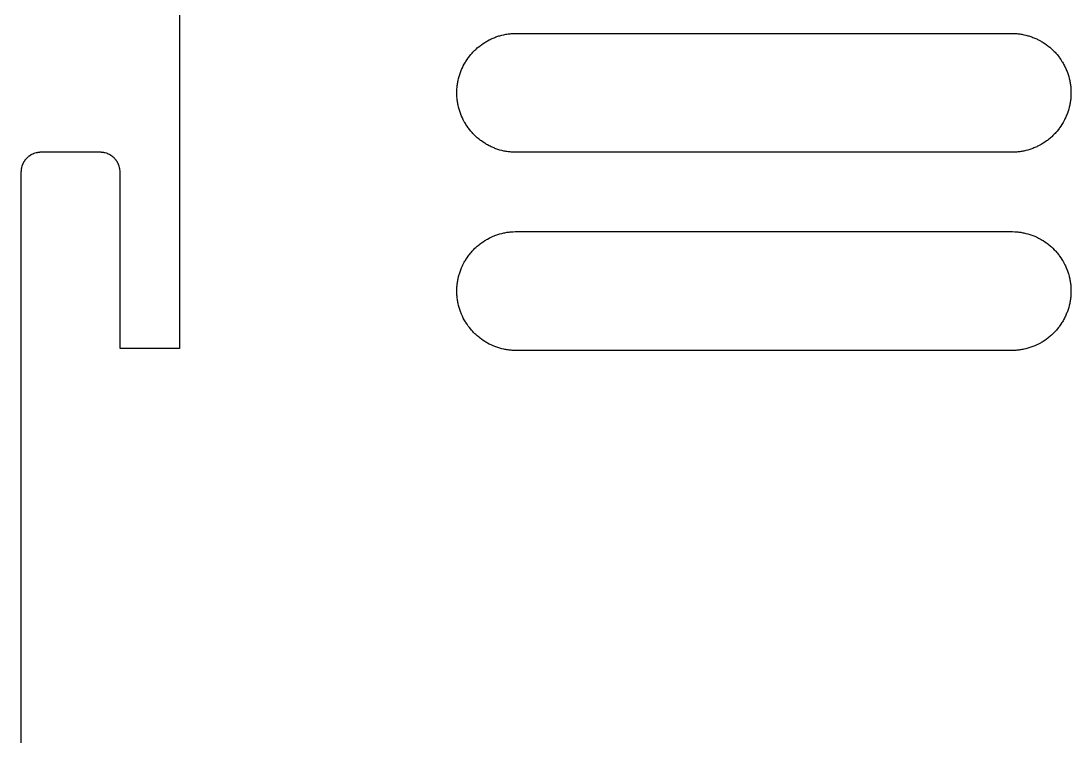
# Model space of a CAD drawing. Header units: metres. Extents: x 0 to 195, y 0 to 250.
# Drawn here: x 0 to 53, y 187.5 to 223.6 of the extents above; entities that cross this region are included whole.
import ezdxf

# ---------------------------------------------------------------- set-up
doc = ezdxf.new("R2010")
doc.units = ezdxf.units.M

msp = doc.modelspace()

# ---------------------------------------------------------------- linework, layer by layer
for p, q in [((8, 226.9), (8, 207.1)), ((23.5, 222.598), (23.5459, 222.624)), ((23.5459, 222.624), (23.6377, 222.673)), ((23.6377, 222.673), (23.6846, 222.696)), ((23.6846, 222.696), (23.7324, 222.719)), ((23.7324, 222.719), (23.8281, 222.762)), ((23.8281, 222.762), (23.876, 222.781)), ((23.876, 222.781), (23.9248, 222.801)), ((23.9248, 222.801), (23.9736, 222.819)), ((23.9736, 222.819), (24.0234, 222.837)), ((24.0234, 222.837), (24.0732, 222.854)), ((24.0732, 222.854), (24.123, 222.869)), ((24.123, 222.869), (24.1729, 222.884)), ((24.1729, 222.884), (24.2744, 222.911)), ((24.2744, 222.911), (24.376, 222.935)), ((24.376, 222.935), (24.4277, 222.945)), ((24.4277, 222.945), (24.4795, 222.954)), ((24.4795, 222.954), (24.5303, 222.963)), ((24.5303, 222.963), (24.582, 222.971)), ((24.582, 222.971), (24.6348, 222.978)), ((24.6348, 222.978), (24.6865, 222.983)), ((24.6865, 222.983), (24.7383, 222.988)), ((24.7383, 222.988), (24.791, 222.993)), ((24.791, 222.993), (24.8428, 222.996)), ((24.8428, 222.996), (24.9473, 223)), ((24.9473, 223), (50.0527, 223)), ((50.0527, 223), (50.1572, 222.996)), ((50.1572, 222.996), (50.209, 222.993)), ((50.209, 222.993), (50.2617, 222.988)), ((50.2617, 222.988), (50.3135, 222.983)), ((50.3135, 222.983), (50.3652, 222.978)), ((50.3652, 222.978), (50.418, 222.971)), ((50.418, 222.971), (50.4697, 222.963)), ((50.4697, 222.963), (50.5205, 222.954)), ((50.5205, 222.954), (50.5723, 222.945)), ((50.5723, 222.945), (50.624, 222.935)), ((50.624, 222.935), (50.7256, 222.911)), ((50.7256, 222.911), (50.8271, 222.884)), ((50.8271, 222.884), (50.877, 222.869)), ((50.877, 222.869), (50.9268, 222.854)), ((50.9268, 222.854), (50.9766, 222.837)), ((50.9766, 222.837), (51.0264, 222.819)), ((51.0264, 222.819), (51.0752, 222.801)), ((51.0752, 222.801), (51.124, 222.781)), ((51.124, 222.781), (51.1719, 222.762)), ((51.1719, 222.762), (51.2676, 222.719)), ((51.2676, 222.719), (51.3154, 222.696)), ((51.3154, 222.696), (51.3623, 222.673)), ((51.3623, 222.673), (51.4541, 222.624)), ((51.4541, 222.624), (51.5, 222.598)), ((22.8057, 222.046), (22.8418, 222.084)), ((22.8418, 222.084), (22.916, 222.158)), ((22.916, 222.158), (22.9541, 222.194)), ((22.9541, 222.194), (22.9922, 222.229)), ((22.9922, 222.229), (23.0322, 222.264)), ((23.0322, 222.264), (23.0713, 222.298)), ((23.0713, 222.298), (23.1533, 222.364)), ((23.1533, 222.364), (23.1943, 222.396)), ((23.1943, 222.396), (23.2363, 222.427)), ((23.2363, 222.427), (23.3223, 222.487)), ((23.3223, 222.487), (23.4102, 222.544)), ((23.4102, 222.544), (23.4551, 222.571)), ((23.4551, 222.571), (23.5, 222.598)), ((51.5, 222.598), (51.5449, 222.571)), ((51.5449, 222.571), (51.5898, 222.544)), ((51.5898, 222.544), (51.6777, 222.487)), ((51.6777, 222.487), (51.7637, 222.427)), ((51.7637, 222.427), (51.8057, 222.396)), ((51.8057, 222.396), (51.8467, 222.364)), ((51.8467, 222.364), (51.9287, 222.298)), ((51.9287, 222.298), (51.9678, 222.264)), ((51.9678, 222.264), (52.0078, 222.229)), ((52.0078, 222.229), (52.0459, 222.194)), ((52.0459, 222.194), (52.084, 222.158)), ((52.084, 222.158), (52.1582, 222.084)), ((52.1582, 222.084), (52.1943, 222.046)), ((22.4023, 221.5), (22.4287, 221.545)), ((22.4287, 221.545), (22.4561, 221.59)), ((22.4561, 221.59), (22.5127, 221.678)), ((22.5127, 221.678), (22.5732, 221.764)), ((22.5732, 221.764), (22.6045, 221.806)), ((22.6045, 221.806), (22.6357, 221.847)), ((22.6357, 221.847), (22.7021, 221.929)), ((22.7021, 221.929), (22.7363, 221.968)), ((22.7363, 221.968), (22.7705, 222.008)), ((22.7705, 222.008), (22.8057, 222.046)), ((52.1943, 222.046), (52.2295, 222.008)), ((52.2295, 222.008), (52.2637, 221.968)), ((52.2637, 221.968), (52.2979, 221.929)), ((52.2979, 221.929), (52.3643, 221.847)), ((52.3643, 221.847), (52.3955, 221.806)), ((52.3955, 221.806), (52.4268, 221.764)), ((52.4268, 221.764), (52.4873, 221.678)), ((52.4873, 221.678), (52.5439, 221.59)), ((52.5439, 221.59), (52.5713, 221.545)), ((52.5713, 221.545), (52.5977, 221.5)), ((22.1631, 220.977), (22.1807, 221.026)), ((22.1807, 221.026), (22.1992, 221.075)), ((22.1992, 221.075), (22.2188, 221.124)), ((22.2188, 221.124), (22.2383, 221.172)), ((22.2383, 221.172), (22.2812, 221.268)), ((22.2812, 221.268), (22.3037, 221.315)), ((22.3037, 221.315), (22.3271, 221.362)), ((22.3271, 221.362), (22.376, 221.454)), ((22.376, 221.454), (22.4023, 221.5)), ((52.5977, 221.5), (52.624, 221.454)), ((52.624, 221.454), (52.6729, 221.362)), ((52.6729, 221.362), (52.6963, 221.315)), ((52.6963, 221.315), (52.7188, 221.268)), ((52.7188, 221.268), (52.7617, 221.172)), ((52.7617, 221.172), (52.7812, 221.124)), ((52.7812, 221.124), (52.8008, 221.075)), ((52.8008, 221.075), (52.8193, 221.026)), ((52.8193, 221.026), (52.8369, 220.977)), ((22.0371, 220.47), (22.0459, 220.521)), ((22.0459, 220.521), (22.0547, 220.572)), ((22.0547, 220.572), (22.0654, 220.624)), ((22.0654, 220.624), (22.0889, 220.726)), ((22.0889, 220.726), (22.1162, 220.827)), ((22.1162, 220.827), (22.1309, 220.877)), ((22.1309, 220.877), (22.1465, 220.927)), ((22.1465, 220.927), (22.1631, 220.977)), ((52.8369, 220.977), (52.8535, 220.927)), ((52.8535, 220.927), (52.8691, 220.877)), ((52.8691, 220.877), (52.8838, 220.827)), ((52.8838, 220.827), (52.9111, 220.726)), ((52.9111, 220.726), (52.9346, 220.624)), ((52.9346, 220.624), (52.9453, 220.572)), ((52.9453, 220.572), (52.9541, 220.521)), ((52.9541, 220.521), (52.9629, 220.47)), ((22, 220.053), (22.0039, 220.157)), ((22, 219.947), (22, 220.053)), ((22.0039, 220.157), (22.0068, 220.209)), ((22.0068, 220.209), (22.0117, 220.262)), ((22.0117, 220.262), (22.0166, 220.313)), ((22.0166, 220.313), (22.0225, 220.365)), ((22.0225, 220.365), (22.0293, 220.418)), ((22.0293, 220.418), (22.0371, 220.47)), ((52.9629, 220.47), (52.9707, 220.418)), ((52.9707, 220.418), (52.9775, 220.365)), ((52.9775, 220.365), (52.9834, 220.313)), ((52.9834, 220.313), (52.9883, 220.262)), ((52.9883, 220.262), (52.9932, 220.209)), ((52.9932, 220.209), (52.9961, 220.157)), ((52.9961, 220.157), (53, 220.053)), ((53, 220.053), (53, 219.947)), ((22.0039, 219.843), (22, 219.947)), ((22.0068, 219.791), (22.0039, 219.843)), ((22.0117, 219.738), (22.0068, 219.791)), ((22.0166, 219.687), (22.0117, 219.738)), ((22.0225, 219.635), (22.0166, 219.687)), ((22.0293, 219.582), (22.0225, 219.635)), ((22.0371, 219.53), (22.0293, 219.582)), ((22.0459, 219.479), (22.0371, 219.53)), ((22.0547, 219.428), (22.0459, 219.479)), ((22.0654, 219.376), (22.0547, 219.428)), ((52.9453, 219.428), (52.9346, 219.376)), ((52.9541, 219.479), (52.9453, 219.428)), ((52.9629, 219.53), (52.9541, 219.479)), ((52.9707, 219.582), (52.9629, 219.53)), ((52.9775, 219.635), (52.9707, 219.582)), ((52.9834, 219.687), (52.9775, 219.635)), ((52.9883, 219.738), (52.9834, 219.687)), ((52.9932, 219.791), (52.9883, 219.738)), ((52.9961, 219.843), (52.9932, 219.791)), ((53, 219.947), (52.9961, 219.843)), ((22.0889, 219.274), (22.0654, 219.376)), ((22.1162, 219.173), (22.0889, 219.274)), ((22.1309, 219.123), (22.1162, 219.173)), ((22.1465, 219.073), (22.1309, 219.123)), ((22.1631, 219.023), (22.1465, 219.073)), ((22.1807, 218.974), (22.1631, 219.023)), ((22.1992, 218.925), (22.1807, 218.974)), ((22.2188, 218.876), (22.1992, 218.925)), ((52.8008, 218.925), (52.7812, 218.876)), ((52.8193, 218.974), (52.8008, 218.925)), ((52.8369, 219.023), (52.8193, 218.974)), ((52.8535, 219.073), (52.8369, 219.023)), ((52.8691, 219.123), (52.8535, 219.073)), ((52.8838, 219.173), (52.8691, 219.123)), ((52.9111, 219.274), (52.8838, 219.173)), ((52.9346, 219.376), (52.9111, 219.274)), ((22.2383, 218.828), (22.2188, 218.876)), ((22.2812, 218.732), (22.2383, 218.828)), ((22.3037, 218.685), (22.2812, 218.732)), ((22.3271, 218.638), (22.3037, 218.685)), ((22.376, 218.546), (22.3271, 218.638)), ((22.4023, 218.5), (22.376, 218.546)), ((22.4287, 218.455), (22.4023, 218.5)), ((22.4561, 218.41), (22.4287, 218.455)), ((22.5127, 218.322), (22.4561, 218.41)), ((52.5439, 218.41), (52.4873, 218.322)), ((52.5713, 218.455), (52.5439, 218.41)), ((52.5977, 218.5), (52.5713, 218.455)), ((52.624, 218.546), (52.5977, 218.5)), ((52.6729, 218.638), (52.624, 218.546)), ((52.6963, 218.685), (52.6729, 218.638)), ((52.7188, 218.732), (52.6963, 218.685)), ((52.7617, 218.828), (52.7188, 218.732)), ((52.7812, 218.876), (52.7617, 218.828)), ((22.5732, 218.236), (22.5127, 218.322)), ((22.6045, 218.194), (22.5732, 218.236)), ((22.6357, 218.153), (22.6045, 218.194)), ((22.7021, 218.071), (22.6357, 218.153)), ((22.7363, 218.032), (22.7021, 218.071)), ((22.7705, 217.992), (22.7363, 218.032)), ((22.8057, 217.954), (22.7705, 217.992)), ((22.8418, 217.916), (22.8057, 217.954)), ((22.916, 217.842), (22.8418, 217.916)), ((22.9541, 217.806), (22.916, 217.842)), ((52.084, 217.842), (52.0459, 217.806)), ((52.1582, 217.916), (52.084, 217.842)), ((52.1943, 217.954), (52.1582, 217.916)), ((52.2295, 217.992), (52.1943, 217.954)), ((52.2637, 218.032), (52.2295, 217.992)), ((52.2979, 218.071), (52.2637, 218.032)), ((52.3643, 218.153), (52.2979, 218.071)), ((52.3955, 218.194), (52.3643, 218.153)), ((52.4268, 218.236), (52.3955, 218.194)), ((52.4873, 218.322), (52.4268, 218.236)), ((22.9922, 217.771), (22.9541, 217.806)), ((23.0322, 217.736), (22.9922, 217.771)), ((23.0713, 217.702), (23.0322, 217.736)), ((23.1533, 217.636), (23.0713, 217.702)), ((23.1943, 217.604), (23.1533, 217.636)), ((23.2363, 217.573), (23.1943, 217.604)), ((23.3223, 217.513), (23.2363, 217.573)), ((23.4102, 217.456), (23.3223, 217.513)), ((23.4551, 217.429), (23.4102, 217.456)), ((23.5, 217.402), (23.4551, 217.429)), ((23.5459, 217.376), (23.5, 217.402)), ((23.6377, 217.327), (23.5459, 217.376)), ((23.6846, 217.304), (23.6377, 217.327)), ((23.7324, 217.281), (23.6846, 217.304)), ((51.3154, 217.304), (51.2676, 217.281)), ((51.3623, 217.327), (51.3154, 217.304)), ((51.4541, 217.376), (51.3623, 217.327)), ((51.5, 217.402), (51.4541, 217.376)), ((51.5449, 217.429), (51.5, 217.402)), ((51.5898, 217.456), (51.5449, 217.429)), ((51.6777, 217.513), (51.5898, 217.456)), ((51.7637, 217.573), (51.6777, 217.513)), ((51.8057, 217.604), (51.7637, 217.573)), ((51.8467, 217.636), (51.8057, 217.604)), ((51.9287, 217.702), (51.8467, 217.636)), ((51.9678, 217.736), (51.9287, 217.702)), ((52.0078, 217.771), (51.9678, 217.736)), ((52.0459, 217.806), (52.0078, 217.771)), ((0.37109, 216.777), (0.35742, 216.766)), ((0.39844, 216.799), (0.37109, 216.777)), ((0.41211, 216.809), (0.39844, 216.799)), ((0.42676, 216.819), (0.41211, 216.809)), ((0.44043, 216.829), (0.42676, 216.819)), ((0.45508, 216.839), (0.44043, 216.829)), ((0.46973, 216.848), (0.45508, 216.839)), ((0.48535, 216.857), (0.46973, 216.848)), ((0.5, 216.866), (0.48535, 216.857)), ((0.51562, 216.875), (0.5, 216.866)), ((0.53027, 216.883), (0.51562, 216.875)), ((0.57715, 216.906), (0.53027, 216.883)), ((0.59375, 216.913), (0.57715, 216.906)), ((0.60938, 216.921), (0.59375, 216.913)), ((0.625, 216.927), (0.60938, 216.921)), ((0.6416, 216.934), (0.625, 216.927)), ((0.69141, 216.951), (0.6416, 216.934)), ((0.75781, 216.971), (0.69141, 216.951)), ((0.77539, 216.975), (0.75781, 216.971)), ((0.79199, 216.979), (0.77539, 216.975)), ((0.80957, 216.981), (0.79199, 216.979)), ((0.82617, 216.984), (0.80957, 216.981)), ((0.84375, 216.987), (0.82617, 216.984)), ((0.86035, 216.99), (0.84375, 216.987)), ((0.93066, 216.998), (0.86035, 216.99)), ((0.94727, 216.999), (0.93066, 216.998)), ((0.96484, 216.999), (0.94727, 216.999)), ((0.98242, 217), (0.96484, 216.999)), ((4.01758, 217), (0.98242, 217)), ((4.03516, 216.999), (4.01758, 217)), ((4.05273, 216.999), (4.03516, 216.999)), ((4.06934, 216.998), (4.05273, 216.999)), ((4.13965, 216.99), (4.06934, 216.998)), ((4.15625, 216.987), (4.13965, 216.99)), ((4.17383, 216.984), (4.15625, 216.987)), ((4.19043, 216.981), (4.17383, 216.984)), ((4.20801, 216.979), (4.19043, 216.981)), ((4.22461, 216.975), (4.20801, 216.979)), ((4.24219, 216.971), (4.22461, 216.975)), ((4.30859, 216.951), (4.24219, 216.971)), ((4.3584, 216.934), (4.30859, 216.951)), ((4.375, 216.927), (4.3584, 216.934)), ((4.39062, 216.921), (4.375, 216.927)), ((4.40625, 216.913), (4.39062, 216.921)), ((4.42285, 216.906), (4.40625, 216.913)), ((4.46973, 216.883), (4.42285, 216.906)), ((4.48438, 216.875), (4.46973, 216.883)), ((4.5, 216.866), (4.48438, 216.875)), ((4.51465, 216.857), (4.5, 216.866)), ((4.53027, 216.848), (4.51465, 216.857)), ((4.54492, 216.839), (4.53027, 216.848)), ((4.55957, 216.829), (4.54492, 216.839)), ((4.57324, 216.819), (4.55957, 216.829)), ((4.58789, 216.809), (4.57324, 216.819)), ((4.60156, 216.799), (4.58789, 216.809)), ((4.62891, 216.777), (4.60156, 216.799)), ((4.64258, 216.766), (4.62891, 216.777)), ((23.8281, 217.238), (23.7324, 217.281)), ((23.876, 217.219), (23.8281, 217.238)), ((23.9248, 217.199), (23.876, 217.219)), ((23.9736, 217.181), (23.9248, 217.199)), ((24.0234, 217.163), (23.9736, 217.181)), ((24.0732, 217.146), (24.0234, 217.163)), ((24.123, 217.131), (24.0732, 217.146)), ((24.1729, 217.116), (24.123, 217.131)), ((24.2744, 217.089), (24.1729, 217.116)), ((24.376, 217.065), (24.2744, 217.089)), ((24.4277, 217.055), (24.376, 217.065)), ((24.4795, 217.046), (24.4277, 217.055)), ((24.5303, 217.037), (24.4795, 217.046)), ((24.582, 217.029), (24.5303, 217.037)), ((24.6348, 217.022), (24.582, 217.029)), ((24.6865, 217.017), (24.6348, 217.022)), ((24.7383, 217.012), (24.6865, 217.017)), ((24.791, 217.007), (24.7383, 217.012)), ((24.8428, 217.004), (24.791, 217.007)), ((24.9473, 217), (24.8428, 217.004)), ((50.0527, 217), (24.9473, 217)), ((50.1572, 217.004), (50.0527, 217)), ((50.209, 217.007), (50.1572, 217.004)), ((50.2617, 217.012), (50.209, 217.007)), ((50.3135, 217.017), (50.2617, 217.012)), ((50.3652, 217.022), (50.3135, 217.017)), ((50.418, 217.029), (50.3652, 217.022)), ((50.4697, 217.037), (50.418, 217.029)), ((50.5205, 217.046), (50.4697, 217.037)), ((50.5723, 217.055), (50.5205, 217.046)), ((50.624, 217.065), (50.5723, 217.055)), ((50.7256, 217.089), (50.624, 217.065)), ((50.8271, 217.116), (50.7256, 217.089)), ((50.877, 217.131), (50.8271, 217.116)), ((50.9268, 217.146), (50.877, 217.131)), ((50.9766, 217.163), (50.9268, 217.146)), ((51.0264, 217.181), (50.9766, 217.163)), ((51.0752, 217.199), (51.0264, 217.181)), ((51.124, 217.219), (51.0752, 217.199)), ((51.1719, 217.238), (51.124, 217.219)), ((51.2676, 217.281), (51.1719, 217.238)), ((0.0293, 216.242), (0.02539, 216.225)), ((0.04883, 216.309), (0.0293, 216.242)), ((0.06641, 216.358), (0.04883, 216.309)), ((0.07324, 216.375), (0.06641, 216.358)), ((0.0791, 216.391), (0.07324, 216.375)), ((0.08691, 216.406), (0.0791, 216.391)), ((0.09375, 216.423), (0.08691, 216.406)), ((0.11719, 216.47), (0.09375, 216.423)), ((0.125, 216.484), (0.11719, 216.47)), ((0.13379, 216.5), (0.125, 216.484)), ((0.14258, 216.515), (0.13379, 216.5)), ((0.15234, 216.53), (0.14258, 216.515)), ((0.16113, 216.545), (0.15234, 216.53)), ((0.1709, 216.56), (0.16113, 216.545)), ((0.18066, 216.573), (0.1709, 216.56)), ((0.19141, 216.588), (0.18066, 216.573)), ((0.20117, 216.602), (0.19141, 216.588)), ((0.22266, 216.629), (0.20117, 216.602)), ((0.23438, 216.643), (0.22266, 216.629)), ((0.24512, 216.656), (0.23438, 216.643)), ((0.28027, 216.694), (0.24512, 216.656)), ((0.30566, 216.72), (0.28027, 216.694)), ((0.34375, 216.755), (0.30566, 216.72)), ((0.35742, 216.766), (0.34375, 216.755)), ((4.65625, 216.755), (4.64258, 216.766)), ((4.69434, 216.72), (4.65625, 216.755)), ((4.71973, 216.694), (4.69434, 216.72)), ((4.75488, 216.656), (4.71973, 216.694)), ((4.76562, 216.643), (4.75488, 216.656)), ((4.77734, 216.629), (4.76562, 216.643)), ((4.79883, 216.602), (4.77734, 216.629)), ((4.80859, 216.588), (4.79883, 216.602)), ((4.81934, 216.573), (4.80859, 216.588)), ((4.8291, 216.56), (4.81934, 216.573)), ((4.83887, 216.545), (4.8291, 216.56)), ((4.84766, 216.53), (4.83887, 216.545)), ((4.85742, 216.515), (4.84766, 216.53)), ((4.86621, 216.5), (4.85742, 216.515)), ((4.875, 216.484), (4.86621, 216.5)), ((4.88281, 216.47), (4.875, 216.484)), ((4.90625, 216.423), (4.88281, 216.47)), ((4.91309, 216.406), (4.90625, 216.423)), ((4.9209, 216.391), (4.91309, 216.406)), ((4.92676, 216.375), (4.9209, 216.391)), ((4.93359, 216.358), (4.92676, 216.375)), ((4.95117, 216.309), (4.93359, 216.358)), ((4.9707, 216.242), (4.95117, 216.309)), ((4.97461, 216.225), (4.9707, 216.242)), ((0.00098, 216.035), (0, 216.018)), ((0, 216.018), (0, 31.9824)), ((0.00195, 216.069), (0.00098, 216.053)), ((0.00098, 216.053), (0.00098, 216.035)), ((0.00977, 216.14), (0.00195, 216.069)), ((0.0127, 216.156), (0.00977, 216.14)), ((0.01562, 216.174), (0.0127, 216.156)), ((0.01855, 216.19), (0.01562, 216.174)), ((0.02148, 216.208), (0.01855, 216.19)), ((0.02539, 216.225), (0.02148, 216.208)), ((4.97852, 216.208), (4.97461, 216.225)), ((4.98145, 216.19), (4.97852, 216.208)), ((4.98438, 216.174), (4.98145, 216.19)), ((4.9873, 216.156), (4.98438, 216.174)), ((4.99023, 216.14), (4.9873, 216.156)), ((4.99805, 216.069), (4.99023, 216.14)), ((4.99902, 216.053), (4.99805, 216.069)), ((4.99902, 216.035), (4.99902, 216.053)), ((5, 216.018), (4.99902, 216.035)), ((5, 207.1), (5, 216.018)), ((23.3223, 212.487), (23.4102, 212.544)), ((23.4102, 212.544), (23.4551, 212.571)), ((23.4551, 212.571), (23.5, 212.598)), ((23.5, 212.598), (23.5459, 212.624)), ((23.5459, 212.624), (23.6377, 212.673)), ((23.6377, 212.673), (23.6846, 212.696)), ((23.6846, 212.696), (23.7324, 212.719)), ((23.7324, 212.719), (23.8281, 212.762)), ((23.8281, 212.762), (23.876, 212.781)), ((23.876, 212.781), (23.9248, 212.801)), ((23.9248, 212.801), (23.9736, 212.819)), ((23.9736, 212.819), (24.0234, 212.837)), ((24.0234, 212.837), (24.0732, 212.854)), ((24.0732, 212.854), (24.123, 212.869)), ((24.123, 212.869), (24.1729, 212.884)), ((24.1729, 212.884), (24.2744, 212.911)), ((24.2744, 212.911), (24.376, 212.935)), ((24.376, 212.935), (24.4277, 212.945)), ((24.4277, 212.945), (24.4795, 212.954)), ((24.4795, 212.954), (24.5303, 212.963)), ((24.5303, 212.963), (24.582, 212.971)), ((24.582, 212.971), (24.6348, 212.978)), ((24.6348, 212.978), (24.6865, 212.983)), ((24.6865, 212.983), (24.7383, 212.988)), ((24.7383, 212.988), (24.791, 212.993)), ((24.791, 212.993), (24.8428, 212.996)), ((24.8428, 212.996), (24.9473, 213)), ((24.9473, 213), (50.0527, 213)), ((50.0527, 213), (50.1572, 212.996)), ((50.1572, 212.996), (50.209, 212.993)), ((50.209, 212.993), (50.2617, 212.988)), ((50.2617, 212.988), (50.3135, 212.983)), ((50.3135, 212.983), (50.3652, 212.978)), ((50.3652, 212.978), (50.418, 212.971)), ((50.418, 212.971), (50.4697, 212.963)), ((50.4697, 212.963), (50.5205, 212.954)), ((50.5205, 212.954), (50.5723, 212.945)), ((50.5723, 212.945), (50.624, 212.935)), ((50.624, 212.935), (50.7256, 212.911)), ((50.7256, 212.911), (50.8271, 212.884)), ((50.8271, 212.884), (50.877, 212.869)), ((50.877, 212.869), (50.9268, 212.854)), ((50.9268, 212.854), (50.9766, 212.837)), ((50.9766, 212.837), (51.0264, 212.819)), ((51.0264, 212.819), (51.0752, 212.801)), ((51.0752, 212.801), (51.124, 212.781)), ((51.124, 212.781), (51.1719, 212.762)), ((51.1719, 212.762), (51.2676, 212.719)), ((51.2676, 212.719), (51.3154, 212.696)), ((51.3154, 212.696), (51.3623, 212.673)), ((51.3623, 212.673), (51.4541, 212.624)), ((51.4541, 212.624), (51.5, 212.598)), ((51.5, 212.598), (51.5449, 212.571)), ((51.5449, 212.571), (51.5898, 212.544)), ((51.5898, 212.544), (51.6777, 212.487)), ((22.7363, 211.968), (22.7705, 212.008)), ((22.7705, 212.008), (22.8057, 212.046)), ((22.8057, 212.046), (22.8418, 212.084)), ((22.8418, 212.084), (22.916, 212.158)), ((22.916, 212.158), (22.9541, 212.194)), ((22.9541, 212.194), (22.9922, 212.229)), ((22.9922, 212.229), (23.0322, 212.264)), ((23.0322, 212.264), (23.0713, 212.298)), ((23.0713, 212.298), (23.1533, 212.364)), ((23.1533, 212.364), (23.1943, 212.396)), ((23.1943, 212.396), (23.2363, 212.427)), ((23.2363, 212.427), (23.3223, 212.487)), ((51.6777, 212.487), (51.7637, 212.427)), ((51.7637, 212.427), (51.8057, 212.396)), ((51.8057, 212.396), (51.8467, 212.364)), ((51.8467, 212.364), (51.9287, 212.298)), ((51.9287, 212.298), (51.9678, 212.264)), ((51.9678, 212.264), (52.0078, 212.229)), ((52.0078, 212.229), (52.0459, 212.194)), ((52.0459, 212.194), (52.084, 212.158)), ((52.084, 212.158), (52.1582, 212.084)), ((52.1582, 212.084), (52.1943, 212.046)), ((52.1943, 212.046), (52.2295, 212.008)), ((52.2295, 212.008), (52.2637, 211.968)), ((22.376, 211.454), (22.4023, 211.5)), ((22.4023, 211.5), (22.4287, 211.545)), ((22.4287, 211.545), (22.4561, 211.59)), ((22.4561, 211.59), (22.5127, 211.678)), ((22.5127, 211.678), (22.5732, 211.764)), ((22.5732, 211.764), (22.6045, 211.806)), ((22.6045, 211.806), (22.6357, 211.847)), ((22.6357, 211.847), (22.7021, 211.929)), ((22.7021, 211.929), (22.7363, 211.968)), ((52.2637, 211.968), (52.2979, 211.929)), ((52.2979, 211.929), (52.3643, 211.847)), ((52.3643, 211.847), (52.3955, 211.806)), ((52.3955, 211.806), (52.4268, 211.764)), ((52.4268, 211.764), (52.4873, 211.678)), ((52.4873, 211.678), (52.5439, 211.59)), ((52.5439, 211.59), (52.5713, 211.545)), ((52.5713, 211.545), (52.5977, 211.5)), ((52.5977, 211.5), (52.624, 211.454)), ((22.1465, 210.927), (22.1631, 210.977)), ((22.1631, 210.977), (22.1807, 211.026)), ((22.1807, 211.026), (22.1992, 211.075)), ((22.1992, 211.075), (22.2188, 211.124)), ((22.2188, 211.124), (22.2383, 211.172)), ((22.2383, 211.172), (22.2812, 211.268)), ((22.2812, 211.268), (22.3037, 211.315)), ((22.3037, 211.315), (22.3271, 211.362)), ((22.3271, 211.362), (22.376, 211.454)), ((52.624, 211.454), (52.6729, 211.362)), ((52.6729, 211.362), (52.6963, 211.315)), ((52.6963, 211.315), (52.7188, 211.268)), ((52.7188, 211.268), (52.7617, 211.172)), ((52.7617, 211.172), (52.7812, 211.124)), ((52.7812, 211.124), (52.8008, 211.075)), ((52.8008, 211.075), (52.8193, 211.026)), ((52.8193, 211.026), (52.8369, 210.977)), ((52.8369, 210.977), (52.8535, 210.927)), ((22.0225, 210.365), (22.0293, 210.418)), ((22.0293, 210.418), (22.0371, 210.47)), ((22.0371, 210.47), (22.0459, 210.521)), ((22.0459, 210.521), (22.0547, 210.572)), ((22.0547, 210.572), (22.0654, 210.624)), ((22.0654, 210.624), (22.0889, 210.726)), ((22.0889, 210.726), (22.1162, 210.827)), ((22.1162, 210.827), (22.1309, 210.877)), ((22.1309, 210.877), (22.1465, 210.927)), ((52.8535, 210.927), (52.8691, 210.877)), ((52.8691, 210.877), (52.8838, 210.827)), ((52.8838, 210.827), (52.9111, 210.726)), ((52.9111, 210.726), (52.9346, 210.624)), ((52.9346, 210.624), (52.9453, 210.572)), ((52.9453, 210.572), (52.9541, 210.521)), ((52.9541, 210.521), (52.9629, 210.47)), ((52.9629, 210.47), (52.9707, 210.418)), ((52.9707, 210.418), (52.9775, 210.365)), ((22, 210.053), (22.0039, 210.157)), ((22, 209.947), (22, 210.053)), ((22.0039, 209.843), (22, 209.947)), ((22.0039, 210.157), (22.0068, 210.209)), ((22.0068, 210.209), (22.0117, 210.262)), ((22.0117, 210.262), (22.0166, 210.313)), ((22.0166, 210.313), (22.0225, 210.365)), ((52.9775, 210.365), (52.9834, 210.313)), ((52.9834, 210.313), (52.9883, 210.262)), ((52.9883, 210.262), (52.9932, 210.209)), ((52.9932, 210.209), (52.9961, 210.157)), ((52.9961, 210.157), (53, 210.053)), ((53, 209.947), (52.9961, 209.843)), ((53, 210.053), (53, 209.947)), ((22.0068, 209.791), (22.0039, 209.843)), ((22.0117, 209.738), (22.0068, 209.791)), ((22.0166, 209.687), (22.0117, 209.738)), ((22.0225, 209.635), (22.0166, 209.687)), ((22.0293, 209.582), (22.0225, 209.635)), ((22.0371, 209.53), (22.0293, 209.582)), ((22.0459, 209.479), (22.0371, 209.53)), ((22.0547, 209.428), (22.0459, 209.479)), ((22.0654, 209.376), (22.0547, 209.428)), ((22.0889, 209.274), (22.0654, 209.376)), ((52.9346, 209.376), (52.9111, 209.274)), ((52.9453, 209.428), (52.9346, 209.376)), ((52.9541, 209.479), (52.9453, 209.428)), ((52.9629, 209.53), (52.9541, 209.479)), ((52.9707, 209.582), (52.9629, 209.53)), ((52.9775, 209.635), (52.9707, 209.582)), ((52.9834, 209.687), (52.9775, 209.635)), ((52.9883, 209.738), (52.9834, 209.687)), ((52.9932, 209.791), (52.9883, 209.738)), ((52.9961, 209.843), (52.9932, 209.791)), ((22.1162, 209.173), (22.0889, 209.274)), ((22.1309, 209.123), (22.1162, 209.173)), ((22.1465, 209.073), (22.1309, 209.123)), ((22.1631, 209.023), (22.1465, 209.073)), ((22.1807, 208.974), (22.1631, 209.023)), ((22.1992, 208.925), (22.1807, 208.974)), ((22.2188, 208.876), (22.1992, 208.925)), ((22.2383, 208.828), (22.2188, 208.876)), ((22.2812, 208.732), (22.2383, 208.828)), ((52.7617, 208.828), (52.7188, 208.732)), ((52.7812, 208.876), (52.7617, 208.828)), ((52.8008, 208.925), (52.7812, 208.876)), ((52.8193, 208.974), (52.8008, 208.925)), ((52.8369, 209.023), (52.8193, 208.974)), ((52.8535, 209.073), (52.8369, 209.023)), ((52.8691, 209.123), (52.8535, 209.073)), ((52.8838, 209.173), (52.8691, 209.123)), ((52.9111, 209.274), (52.8838, 209.173)), ((22.3037, 208.685), (22.2812, 208.732)), ((22.3271, 208.638), (22.3037, 208.685)), ((22.376, 208.546), (22.3271, 208.638)), ((22.4023, 208.5), (22.376, 208.546)), ((22.4287, 208.455), (22.4023, 208.5)), ((22.4561, 208.41), (22.4287, 208.455)), ((22.5127, 208.322), (22.4561, 208.41)), ((22.5732, 208.236), (22.5127, 208.322)), ((52.4873, 208.322), (52.4268, 208.236)), ((52.5439, 208.41), (52.4873, 208.322)), ((52.5713, 208.455), (52.5439, 208.41)), ((52.5977, 208.5), (52.5713, 208.455)), ((52.624, 208.546), (52.5977, 208.5)), ((52.6729, 208.638), (52.624, 208.546)), ((52.6963, 208.685), (52.6729, 208.638)), ((52.7188, 208.732), (52.6963, 208.685)), ((22.6045, 208.194), (22.5732, 208.236)), ((22.6357, 208.153), (22.6045, 208.194)), ((22.7021, 208.071), (22.6357, 208.153)), ((22.7363, 208.032), (22.7021, 208.071)), ((22.7705, 207.992), (22.7363, 208.032)), ((22.8057, 207.954), (22.7705, 207.992)), ((22.8418, 207.916), (22.8057, 207.954)), ((22.916, 207.842), (22.8418, 207.916)), ((22.9541, 207.806), (22.916, 207.842)), ((22.9922, 207.771), (22.9541, 207.806)), ((23.0322, 207.736), (22.9922, 207.771)), ((52.0078, 207.771), (51.9678, 207.736)), ((52.0459, 207.806), (52.0078, 207.771)), ((52.084, 207.842), (52.0459, 207.806)), ((52.1582, 207.916), (52.084, 207.842)), ((52.1943, 207.954), (52.1582, 207.916)), ((52.2295, 207.992), (52.1943, 207.954)), ((52.2637, 208.032), (52.2295, 207.992)), ((52.2979, 208.071), (52.2637, 208.032)), ((52.3643, 208.153), (52.2979, 208.071)), ((52.3955, 208.194), (52.3643, 208.153)), ((52.4268, 208.236), (52.3955, 208.194)), ((23.0713, 207.702), (23.0322, 207.736)), ((23.1533, 207.636), (23.0713, 207.702)), ((23.1943, 207.604), (23.1533, 207.636)), ((23.2363, 207.573), (23.1943, 207.604)), ((23.3223, 207.513), (23.2363, 207.573)), ((23.4102, 207.456), (23.3223, 207.513)), ((23.4551, 207.429), (23.4102, 207.456)), ((23.5, 207.402), (23.4551, 207.429)), ((23.5459, 207.376), (23.5, 207.402)), ((23.6377, 207.327), (23.5459, 207.376)), ((23.6846, 207.304), (23.6377, 207.327)), ((23.7324, 207.281), (23.6846, 207.304)), ((23.8281, 207.238), (23.7324, 207.281)), ((23.876, 207.219), (23.8281, 207.238)), ((51.1719, 207.238), (51.124, 207.219)), ((51.2676, 207.281), (51.1719, 207.238)), ((51.3154, 207.304), (51.2676, 207.281)), ((51.3623, 207.327), (51.3154, 207.304)), ((51.4541, 207.376), (51.3623, 207.327)), ((51.5, 207.402), (51.4541, 207.376)), ((51.5449, 207.429), (51.5, 207.402)), ((51.5898, 207.456), (51.5449, 207.429)), ((51.6777, 207.513), (51.5898, 207.456)), ((51.7637, 207.573), (51.6777, 207.513)), ((51.8057, 207.604), (51.7637, 207.573)), ((51.8467, 207.636), (51.8057, 207.604)), ((51.9287, 207.702), (51.8467, 207.636)), ((51.9678, 207.736), (51.9287, 207.702)), ((8, 207.1), (5, 207.1)), ((23.9248, 207.199), (23.876, 207.219)), ((23.9736, 207.181), (23.9248, 207.199)), ((24.0234, 207.163), (23.9736, 207.181)), ((24.0732, 207.146), (24.0234, 207.163)), ((24.123, 207.131), (24.0732, 207.146)), ((24.1729, 207.116), (24.123, 207.131)), ((24.2744, 207.089), (24.1729, 207.116)), ((24.376, 207.065), (24.2744, 207.089)), ((24.4277, 207.055), (24.376, 207.065)), ((24.4795, 207.046), (24.4277, 207.055)), ((24.5303, 207.037), (24.4795, 207.046)), ((24.582, 207.029), (24.5303, 207.037)), ((24.6348, 207.022), (24.582, 207.029)), ((24.6865, 207.017), (24.6348, 207.022)), ((24.7383, 207.012), (24.6865, 207.017)), ((24.791, 207.007), (24.7383, 207.012)), ((24.8428, 207.004), (24.791, 207.007)), ((24.9473, 207), (24.8428, 207.004)), ((50.0527, 207), (24.9473, 207)), ((50.1572, 207.004), (50.0527, 207)), ((50.209, 207.007), (50.1572, 207.004)), ((50.2617, 207.012), (50.209, 207.007)), ((50.3135, 207.017), (50.2617, 207.012)), ((50.3652, 207.022), (50.3135, 207.017)), ((50.418, 207.029), (50.3652, 207.022)), ((50.4697, 207.037), (50.418, 207.029)), ((50.5205, 207.046), (50.4697, 207.037)), ((50.5723, 207.055), (50.5205, 207.046)), ((50.624, 207.065), (50.5723, 207.055)), ((50.7256, 207.089), (50.624, 207.065)), ((50.8271, 207.116), (50.7256, 207.089)), ((50.877, 207.131), (50.8271, 207.116)), ((50.9268, 207.146), (50.877, 207.131)), ((50.9766, 207.163), (50.9268, 207.146)), ((51.0264, 207.181), (50.9766, 207.163)), ((51.0752, 207.199), (51.0264, 207.181)), ((51.124, 207.219), (51.0752, 207.199))]:
    msp.add_line(p, q)

doc.saveas('drawing.dxf')
